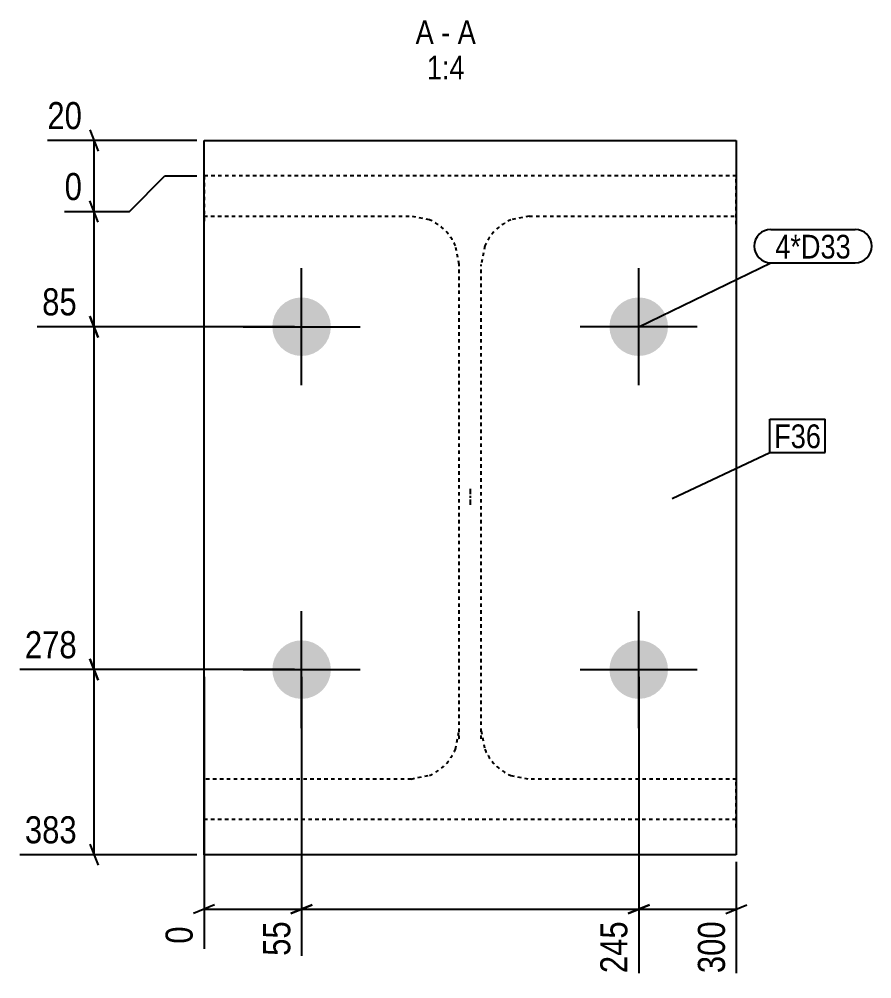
# Model space of a CAD drawing. Header units: millimetres. Extents: x 9 to 73973, y 6 to 4893.
# Drawn here: x 9 to 490, y 6 to 547 of the extents above; entities that cross this region are included whole.
import ezdxf

# ---------------------------------------------------------------- set-up
doc = ezdxf.new("R2010")
doc.units = ezdxf.units.MM
doc.linetypes.add('DXK_LINE_DOT2', pattern=[3.9198, 1.9599, -1.9599])
doc.linetypes.add('DXK_LINE_DOT3', pattern=[5.9187, 2.979, -0.9799, 0.9799, -0.9799])
for name, color, linetype in [('MÅLSÆTNING', 7, 'Continuous'), ('STÅL', 7, 'Continuous'), ('TEKST', 7, 'Continuous')]:
    doc.layers.add(name, color=color, linetype=linetype)
doc.styles.add('Arial Narrow', font='ARIALN.TTF', dxfattribs={"height": 0.2})

msp = doc.modelspace()

# ---------------------------------------------------------------- hatches: boundary and pattern name
at = {"layer": 'STÅL', "linetype": 'Continuous'}
for points in [[(168.47, 390.6, -1), (168.47, 357.6, -1)], [(358.47, 357.6, -1), (358.47, 390.6, -1)], [(151.97, 180.75, -1), (184.97, 180.75, -1)], [(341.97, 180.75, -1), (374.97, 180.75, -1)]]:
    msp.add_hatch(color=96, dxfattribs=at).paths.add_polyline_path(points)

# ---------------------------------------------------------------- linework, layer by layer
at = {"layer": 'MÅLSÆTNING', "color": 7, "linetype": 'Continuous'}
for p, q in [((49.08, 485.1), (53.88, 473.1)), ((109.47, 479.1), (25.18, 479.1)), ((51.48, 439.1), (51.48, 479.1)), ((71.48, 439.1), (91.48, 459.1)), ((71.48, 439.1), (91.48, 459.1)), ((91.48, 459.1), (109.47, 459.1)), ((91.48, 459.1), (109.47, 459.1)), ((53.88, 433.1), (49.08, 445.1)), ((53.88, 433.1), (49.08, 445.1)), ((34.93, 439.1), (71.48, 439.1)), ((34.93, 439.1), (71.48, 439.1)), ((51.48, 374.1), (51.48, 439.1)), ((49.08, 380.1), (53.88, 368.1)), ((53.88, 368.1), (49.08, 380.1)), ((164.47, 374.1), (19.35, 374.1)), ((164.47, 374.1), (19.35, 374.1)), ((51.48, 180.75), (51.48, 374.1)), ((49.08, 186.75), (53.88, 174.75)), ((53.88, 174.75), (49.08, 186.75)), ((164.47, 180.75), (9.6, 180.75)), ((164.47, 180.75), (9.6, 180.75)), ((51.48, 76.39), (51.48, 180.75)), ((113.47, 176.75), (113.47, 23.27)), ((168.47, 176.75), (168.47, 19.35)), ((168.47, 176.75), (168.47, 19.35)), ((358.47, 176.75), (358.47, 9.6)), ((358.47, 176.75), (358.47, 9.6)), ((49.08, 82.39), (53.88, 70.39)), ((109.47, 76.39), (9.6, 76.39)), ((413.47, 72.39), (413.47, 9.6)), ((119.47, 48.05), (107.47, 43.25)), ((113.47, 45.65), (168.47, 45.65)), ((174.47, 48.05), (162.47, 43.25)), ((162.47, 43.25), (174.47, 48.05)), ((168.47, 45.65), (358.47, 45.65)), ((364.47, 48.05), (352.47, 43.25)), ((352.47, 43.25), (364.47, 48.05)), ((358.47, 45.65), (413.47, 45.65)), ((407.47, 43.25), (419.47, 48.05))]:
    msp.add_line(p, q, dxfattribs=at)
at = {"layer": 'STÅL', "color": 2, "linetype": 'Continuous'}
for p, q in [((113.47, 76.39), (113.47, 479.1)), ((113.47, 479.1), (413.47, 479.1)), ((413.47, 479.1), (413.47, 76.39)), ((413.47, 76.39), (113.47, 76.39))]:
    msp.add_line(p, q, dxfattribs=at)
at = {"layer": 'STÅL', "color": 7, "linetype": 'DXK_LINE_DOT2'}
for p, q in [((413.47, 459.1), (113.47, 459.1)), ((113.47, 459.1), (113.47, 431.84)), ((413.47, 431.84), (413.47, 459.1)), ((113.47, 436.43), (230.22, 436.43)), ((240.55, 434.36), (230.22, 436.43)), ((296.72, 436.43), (286.39, 434.36)), ((296.72, 436.43), (413.47, 436.43)), ((257.22, 409.23), (255.17, 419.64)), ((271.78, 419.64), (269.72, 409.23)), ((257.22, 141.68), (257.22, 409.23)), ((269.72, 141.68), (269.72, 409.23)), ((255.17, 135.86), (257.22, 146.27)), ((269.72, 146.27), (271.78, 135.86)), ((230.22, 119.06), (113.47, 119.06)), ((113.47, 119.06), (113.47, 91.8)), ((230.22, 119.06), (240.55, 121.13)), ((286.39, 121.13), (296.72, 119.06)), ((413.47, 119.06), (296.72, 119.06)), ((413.47, 91.8), (413.47, 119.06)), ((113.47, 96.39), (413.47, 96.39))]:
    msp.add_line(p, q, dxfattribs=at)
at = {"layer": 'STÅL', "color": 96, "linetype": 'Continuous'}
for p, q in [((168.47, 341.1), (168.47, 407.1)), ((358.47, 341.1), (358.47, 407.1)), ((135.47, 374.1), (201.47, 374.1)), ((391.47, 374.1), (325.47, 374.1)), ((168.47, 147.75), (168.47, 213.75)), ((358.47, 147.75), (358.47, 213.75)), ((135.47, 180.75), (201.47, 180.75)), ((325.47, 180.75), (391.47, 180.75))]:
    msp.add_line(p, q, dxfattribs=at)
at = {"layer": 'STÅL', "color": 7, "linetype": 'DXK_LINE_DOT3'}
msp.add_line((263.47, 282.62), (263.47, 273.16), dxfattribs=at)
at = {"layer": 'STÅL', "color": 7, "linetype": 'DXK_LINE_DOT2'}
for centre, start, end in [((230.09, 409.36), 22.2862, 67.2851), ((296.85, 409.36), 112.7149, 157.7138), ((230.09, 146.13), 292.7149, 337.7138), ((296.85, 146.13), 202.2862, 247.2851)]:
    msp.add_arc(centre, 27.1, start, end, dxfattribs=at)

# ---------------------------------------------------------------- wipeouts: each hides what was drawn before it
at = {"color": 0, "linetype": 'Continuous'}
for points, layer in [([(44.96, 377.3), (44.96, 399.7), (19.06, 399.7), (19.06, 377.3)], 'MÅLSÆTNING'), ([(44.96, 183.95), (44.96, 206.35), (9.31, 206.35), (9.31, 183.95)], 'MÅLSÆTNING'), ([(44.96, 79.59), (44.96, 101.99), (9.31, 101.99), (9.31, 79.59)], 'MÅLSÆTNING'), ([(110.27, 39.14), (87.87, 39.14), (87.87, 22.99), (110.27, 22.99)], 'MÅLSÆTNING'), ([(242.95, 533.5), (242.95, 547.5), (232.73, 547.5), (232.73, 533.5)], 'TEKST'), ([(252.25, 533.5), (252.25, 547.5), (247.15, 547.5), (247.15, 533.5)], 'TEKST'), ([(266.68, 533.5), (266.68, 547.5), (256.45, 547.5), (256.45, 533.5)], 'TEKST'), ([(260.37, 513.5), (260.37, 527.5), (239.04, 527.5), (239.04, 513.5)], 'TEKST')]:
    msp.add_wipeout(points, dxfattribs=at).dxf.layer = layer
at = {"color": 0}
for points in [[(478.03, 412.55), (478.03, 426.55), (435.4, 426.55), (435.4, 412.55)], [(461.21, 305.63), (461.21, 319.63), (434.78, 319.63), (434.78, 305.63)]]:
    msp.add_wipeout(points, dxfattribs=at).dxf.layer = 'TEKST'

# ---------------------------------------------------------------- next in the draw order: texts
at = {"layer": 'MÅLSÆTNING', "color": 3, "linetype": 'Continuous', "style": 'Arial Narrow'}
for s, p in [('85', (22.26, 380.5)), ('278', (12.51, 187.15)), ('383', (12.51, 82.79))]:
    msp.add_text(s, height=15.271, dxfattribs=at).set_placement(p)
msp.add_text('0', height=15.27, rotation=90.0002, dxfattribs=at).set_placement((107.07, 26.19))
at = {"layer": 'TEKST', "color": 3, "linetype": 'Continuous', "style": 'Arial Narrow'}
for s, height, p in [('A', 13.36, (232.73, 533.5)), ('A', 13.36, (256.45, 533.5)), ('-', 13.36, (247.15, 533.5)), ('1:4', 13.362, (239.04, 513.5))]:
    msp.add_text(s, height=height, dxfattribs=at).set_placement(p)

# ---------------------------------------------------------------- next in the draw order: wipeouts: each hides what was drawn before it
at = {"color": 0, "linetype": 'Continuous'}
for points in [[(47.88, 482.3), (47.88, 504.7), (21.98, 504.7), (21.98, 482.3)], [(47.88, 442.3), (47.88, 464.7), (31.73, 464.7), (31.73, 442.3)], [(165.27, 42.05), (142.87, 42.05), (142.87, 16.15), (165.27, 16.15)], [(355.27, 42.05), (332.87, 42.05), (332.87, 6.4), (355.27, 6.4)], [(410.27, 42.05), (387.87, 42.05), (387.87, 6.4), (410.27, 6.4)]]:
    msp.add_wipeout(points, dxfattribs=at).dxf.layer = 'MÅLSÆTNING'
at = {"color": 0}
for points in [[(478.03, 412.55), (478.03, 426.55), (435.4, 426.55), (435.4, 412.55)], [(461.21, 305.63), (461.21, 319.63), (434.78, 319.63), (434.78, 305.63)]]:
    msp.add_wipeout(points, dxfattribs=at).dxf.layer = 'TEKST'

# ---------------------------------------------------------------- next in the draw order: linework, layer by layer
at = {"layer": 'TEKST', "color": 7, "linetype": 'Continuous'}
for p, q in [((433, 428.95), (480.43, 428.95)), ((358.47, 374.1), (433, 410.15)), ((433, 410.15), (480.43, 410.15)), ((432.38, 322.03), (463.61, 322.03)), ((432.38, 303.23), (432.38, 322.03)), ((463.61, 303.23), (463.61, 322.03)), ((377.31, 277.3), (432.38, 303.23)), ((432.38, 303.23), (463.61, 303.23))]:
    msp.add_line(p, q, dxfattribs=at)
for centre, start, end in [((433, 419.55), 90, 270), ((480.43, 419.55), 270, 90)]:
    msp.add_arc(centre, 9.4, start, end, dxfattribs=at)

# ---------------------------------------------------------------- next in the draw order: texts
at = {"layer": 'MÅLSÆTNING', "color": 3, "linetype": 'Continuous', "style": 'Arial Narrow'}
for s, height, p in [('20', 15.271, (25.18, 485.5)), ('0', 15.27, (34.93, 445.5))]:
    msp.add_text(s, height=height, dxfattribs=at).set_placement(p)
for s, p in [('55', (162.07, 19.35)), ('245', (352.07, 9.6)), ('300', (407.07, 9.6))]:
    msp.add_text(s, height=15.271, rotation=90.0002, dxfattribs=at).set_placement(p)
at = {"layer": 'TEKST', "color": 3, "style": 'Arial Narrow'}
for s, p in [('4*D33', (435.4, 412.55)), ('F36', (434.78, 305.63))]:
    msp.add_text(s, height=13.362, dxfattribs=at).set_placement(p)

doc.saveas('drawing.dxf')
